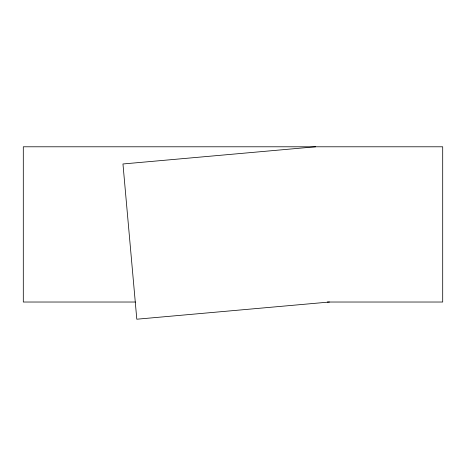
<?xml version="1.0" encoding="UTF-8"?>
<svg xmlns="http://www.w3.org/2000/svg" width="466" height="466" viewBox="0 0 466 466"><rect width="100%" height="100%" fill="white"/><g stroke="black" fill="none" stroke-linecap="round" stroke-linejoin="round"><path stroke-width="0.7" d="M315.616 146.79L122.96 163.974L136.806 319.21L329.462 302.026M135.431 302.026L23.3 302.026L23.3 146.79L442.7 146.79L442.7 302.026L327.283 302.026"/></g></svg>
